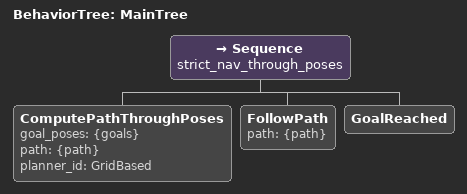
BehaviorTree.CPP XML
<?xml version="1.0"?>
<root main_tree_to_execute="MainTree">
  <BehaviorTree ID="MainTree">
    <Sequence name="strict_nav_through_poses">
      <ComputePathThroughPoses goal_poses="{goals}" path="{path}" planner_id="GridBased"/>
      <FollowPath path="{path}"/>
      <GoalReached/>
    </Sequence>
  </BehaviorTree>
</root>
